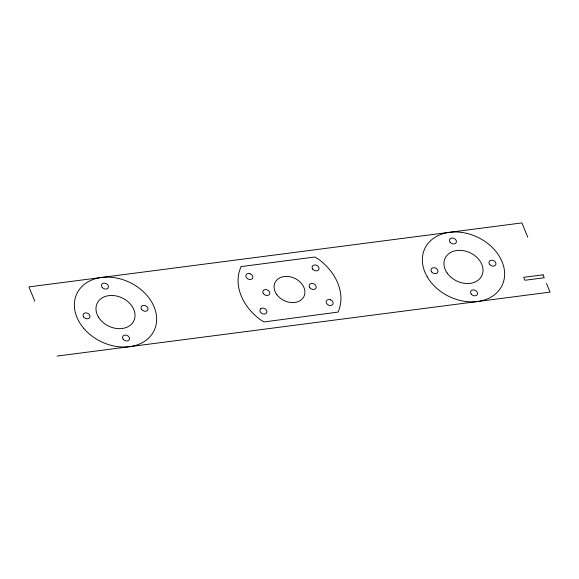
<?xml version="1.0" encoding="UTF-8"?>
<svg xmlns="http://www.w3.org/2000/svg" width="579" height="579" viewBox="0 0 579 579"><rect width="100%" height="100%" fill="white"/><g stroke="black" fill="none" stroke-linecap="round" stroke-linejoin="round"><path stroke-width="0.87" d="M57.082 356.085L550.05 292.113L546.533 283.464M527.759 237.274L521.918 222.915L28.95 286.887L34.791 301.246M241.219 266.564L240.987 266.912A53.514 41.116 25.6 0 0 260.449 319.782L264.075 321.938L338.013 312.088A53.514 41.116 25.6 0 0 318.551 259.218L314.846 257.011L241.219 266.564M260.745 308.759L260.253 309.316A3.64 2.794 25.6 0 0 261.542 313.225A3.64 2.794 25.6 0 0 266.101 313.427L266.593 312.87A3.64 2.794 25.6 0 0 265.305 308.969A3.64 2.794 25.6 0 0 260.745 308.759M543.015 274.815L523.684 277.319L524.878 280.265L544.209 277.754L543.015 274.815M249.954 273.737L249.042 273.549A3.64 2.794 25.6 0 0 245.851 275.77A3.64 2.794 25.6 0 0 248.738 279.259L249.65 279.447A3.64 2.794 25.6 0 0 252.842 277.232A3.64 2.794 25.6 0 0 249.954 273.737M330.262 299.741L329.35 299.553A3.64 2.794 25.6 0 0 326.158 301.768A3.64 2.794 25.6 0 0 329.046 305.263L329.958 305.451A3.64 2.794 25.6 0 0 333.149 303.23A3.64 2.794 25.6 0 0 330.262 299.741M427.201 276.784A42.81 32.894 25.6 0 0 498.425 291.042A42.81 32.894 25.6 0 0 464.836 232.946A42.81 32.894 25.6 0 0 427.201 276.784M447.133 272.991A20.337 15.626 25.6 0 0 480.932 277.276A20.337 15.626 25.6 0 0 462.404 250.504A20.337 15.626 25.6 0 0 447.133 272.991M431.623 271.855A3.64 2.794 25.6 0 0 437.659 272.463A3.64 2.794 25.6 0 0 434.185 267.737A3.64 2.794 25.6 0 0 431.623 271.855M471.176 294.045A3.64 2.794 25.6 0 0 477.205 294.646A3.64 2.794 25.6 0 0 473.731 289.92A3.64 2.794 25.6 0 0 471.176 294.045M450.071 242.145A3.64 2.794 25.6 0 0 456.107 242.753A3.64 2.794 25.6 0 0 452.633 238.027A3.64 2.794 25.6 0 0 450.071 242.145M489.624 264.335A3.64 2.794 25.6 0 0 495.653 264.936A3.64 2.794 25.6 0 0 492.179 260.21A3.64 2.794 25.6 0 0 489.624 264.335M83.702 328.286A42.81 32.894 25.6 0 0 154.014 330.797A42.81 32.894 25.6 0 0 108.823 277.146A42.81 32.894 25.6 0 0 83.702 328.286M98.466 317.082A20.337 15.626 25.6 0 0 132.309 323.285A20.337 15.626 25.6 0 0 115.757 295.862A20.337 15.626 25.6 0 0 98.466 317.082M123.197 339.2A3.64 2.794 25.6 0 0 129.233 339.801A3.64 2.794 25.6 0 0 125.759 335.075A3.64 2.794 25.6 0 0 123.197 339.2M83.651 317.017A3.64 2.794 25.6 0 0 89.68 317.618A3.64 2.794 25.6 0 0 86.206 312.892A3.64 2.794 25.6 0 0 83.651 317.017M102.099 287.3A3.64 2.794 25.6 0 0 108.128 287.908A3.64 2.794 25.6 0 0 104.654 283.182A3.64 2.794 25.6 0 0 102.099 287.3M141.645 309.49A3.64 2.794 25.6 0 0 147.681 310.091A3.64 2.794 25.6 0 0 144.207 305.365A3.64 2.794 25.6 0 0 141.645 309.49M312.761 269.141A3.64 2.794 25.6 0 0 318.783 269.626A3.64 2.794 25.6 0 0 315.186 264.943A3.64 2.794 25.6 0 0 312.761 269.141M276.863 294.675A16.053 12.333 25.6 0 0 303.483 297.345A16.053 12.333 25.6 0 0 288.161 276.48A16.053 12.333 25.6 0 0 276.863 294.675M309.801 287.676A3.684 2.83 25.6 0 0 315.902 288.291A3.684 2.83 25.6 0 0 312.392 283.507A3.684 2.83 25.6 0 0 309.801 287.676M263.438 293.683A3.64 2.794 25.6 0 0 269.474 294.291A3.64 2.794 25.6 0 0 266 289.558A3.64 2.794 25.6 0 0 263.438 293.683"/></g></svg>
